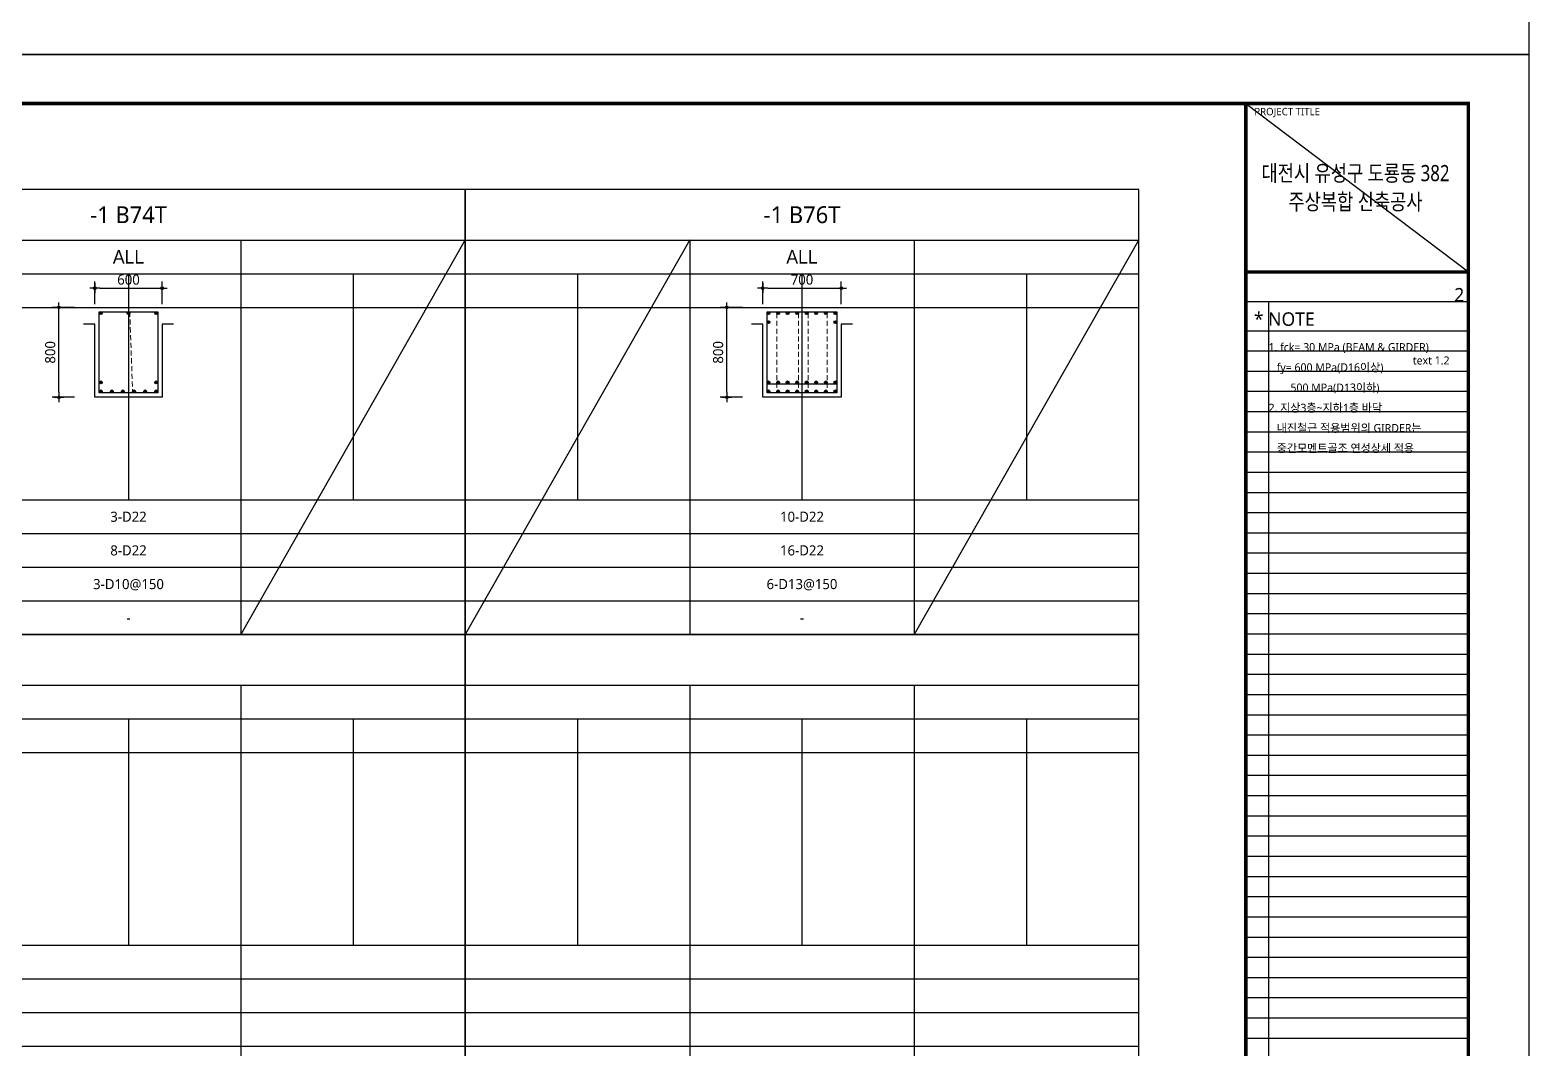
# Model space of a CAD drawing. Header units: millimetres. Extents: x 0 to 252030, y -124740 to 196020.
# Drawn here: x 62275 to 75630, y 98073 to 107140 of the extents above; entities that cross this region are included whole.
import ezdxf
from ezdxf.enums import TextEntityAlignment as Align

# ---------------------------------------------------------------- set-up
doc = ezdxf.new("R2010")
doc.units = ezdxf.units.MM
doc.header["$LTSCALE"] = 30
doc.linetypes.add('HID', pattern=[2.3, 1.5, -0.8])
doc.layers.get('DEFPOINTS').update_dxf_attribs({"color": 142})
for name, color, linetype in [('0-SEC1', 3, 'Continuous'), ('CON', 2, 'Continuous'), ('DIM', 7, 'Continuous'), ('ETC', 7, 'Continuous'), ('S-철근', 3, 'Continuous'), ('SHEET', 7, 'Continuous'), ('TEX', 3, 'Continuous'), ('TXT', 3, 'Continuous'), ('XR-FORM_(도룡동)$0$AA-SHEET', 9, 'Continuous'), ('XR-FORM_(도룡동)$0$Sheet', 7, 'Continuous'), ('XR-FORM_(도룡동)$0$Sheet-text', 3, 'Continuous')]:
    doc.layers.add(name, color=color, linetype=linetype)
doc.layers.add('TieBar', color=7, linetype='HID', lineweight=0)
doc.styles.get("Standard").update_dxf_attribs({"font": 'malgun.ttf'})
doc.styles.add('XR-FORM_(도룡동)$3$맑은고딕', font='malgun.ttf')
doc.styles.add('돋움', font='Dotum.ttf')
doc.styles.add('맑은 고딕', font='malgun.ttf')
doc.dimstyles.new('30NDIM', dxfattribs={"dimscale": 50, "dimtxt": 3, "dimasz": 1.5, "dimexe": 2, "dimexo": 6, "dimgap": 1, "dimtad": 1, "dimdec": 0, "dimrnd": 0.25, "dimzin": 0, "dimdsep": 46, "dimtxsty": 'Standard', "dimblk": 'Z_DOT', "dimcen": 5, "dimclrd": 256, "dimclre": 256, "dimclrt": 3, "dimadec": 0, "dimazin": 0, "dimtm": 1e-09, "dimtfac": 1, "dimtdec": 0, "dimtix": 1, "dimtmove": 2, "dimatfit": 1, "dimldrblk": 'Z_DOT', "dimfxl": 1, "dimtolj": 1, "dimtzin": 0, "dimarcsym": 0})

# ---------------------------------------------------------------- blocks, each defined once
blk = doc.blocks.new('XR-FORM_(도룡동)$0$S')
at = {"layer": 'DEFPOINTS'}
for p, q in [((75750, 52950), (82250, 52950)), ((75640, 52073), (82226, 52073)), ((76315, 52073), (76315, 20700)), ((82250, 51196), (75640, 51196)), ((82250, 50596), (75640, 50596)), ((82250, 49996), (75640, 49996)), ((82250, 49396), (75640, 49396)), ((82250, 48796), (75640, 48796)), ((82250, 48196), (75640, 48196)), ((82250, 47596), (75640, 47596)), ((82250, 46996), (75640, 46996)), ((82250, 46396), (75640, 46396)), ((82250, 45796), (75640, 45796)), ((82250, 45196), (75640, 45196)), ((82250, 44596), (75640, 44596)), ((82250, 43996), (75640, 43996)), ((82250, 43396), (75640, 43396)), ((82250, 42796), (75640, 42796)), ((82250, 42196), (75640, 42196)), ((82250, 41596), (75640, 41596)), ((82250, 40996), (75640, 40996)), ((82250, 40396), (75640, 40396)), ((82250, 39796), (75640, 39796)), ((82250, 39196), (75640, 39196)), ((82250, 38596), (75640, 38596)), ((82250, 37996), (75640, 37996)), ((82250, 37396), (75640, 37396)), ((82250, 36796), (75640, 36796)), ((82250, 36196), (75640, 36196)), ((82250, 35596), (75640, 35596)), ((82250, 34996), (75640, 34996)), ((82250, 34396), (75640, 34396)), ((82250, 33796), (75640, 33796)), ((82250, 33196), (75640, 33196)), ((82250, 32596), (75640, 32596)), ((82250, 31996), (75640, 31996)), ((82250, 31396), (75640, 31396)), ((82250, 30796), (75640, 30796)), ((82250, 30196), (75640, 30196))]:
    blk.add_line(p, q, dxfattribs=at)
at = {"layer": 'XR-FORM_(도룡동)$0$AA-SHEET', "const_width": 99.9}
blk.add_lwpolyline([(75750, 52950), (82250, 52950)], dxfattribs=at)
at = {"layer": 'XR-FORM_(도룡동)$0$Sheet', "const_width": 100}
blk.add_lwpolyline([(1850, 57950), (82250, 57950), (82250, 1200), (1850, 1200)], close=True, dxfattribs=at)
for points in [[(75640, 57950), (75640, 1200)], [(75640, 52950), (82250, 52950)]]:
    blk.add_lwpolyline(points, dxfattribs=at)
at = {"layer": 'DEFPOINTS', "style": 'XR-FORM_(도룡동)$3$맑은고딕'}
blk.add_text('2', height=400, dxfattribs=at).set_placement((82126, 52273), align=Align.MIDDLE_RIGHT)
blk.add_text('text 1.2', height=240, dxfattribs=at).set_placement((80599, 50202))
at = {"layer": 'XR-FORM_(도룡동)$0$Sheet', "style": 'XR-FORM_(도룡동)$3$맑은고딕'}
blk.add_text('PROJECT TITLE', height=220, dxfattribs=at).set_placement((75890, 57600))
at = {"layer": 'XR-FORM_(도룡동)$0$Sheet-text', "style": 'XR-FORM_(도룡동)$3$맑은고딕'}
blk.add_text('* NOTE', height=400, dxfattribs=at).set_placement((75881, 51550), align=Align.MIDDLE_LEFT)
blk = doc.blocks.new('XR-FORM_(도룡동)', base_point=(101.33, -56114.51))
at = {"layer": 'DEFPOINTS'}
blk.add_line((377.95, 289.75), (411, 264.75), dxfattribs=at)
blk.add_lwpolyline([(0, 0), (420, 0), (420, 297), (0, 297)], close=True, dxfattribs=at)
at = {"xscale": 0.005, "yscale": 0.005, "zscale": 0.005}
blk.add_blockref('XR-FORM_(도룡동)$0$S', (-0.25, 0), dxfattribs=at)
at = {"layer": 'XR-FORM_(도룡동)$0$Sheet-text', "style": 'XR-FORM_(도룡동)$3$맑은고딕', "width": 0.8}
for s, p in [('대전시 유성구 도룡동 382', (394.23, 279.42)), ('주상복합 신축공사', (394.23, 275.17))]:
    blk.add_text(s, height=2.4, dxfattribs=at).set_placement(p, align=Align.MIDDLE_CENTER)
blk = doc.blocks.new('NOTE-보일람표')
at = {"layer": 'TEX', "style": '맑은 고딕'}
for s, p in [('1. fck= 30 MPa (BEAM & GIRDER)', (0, -144)), ('   fy= 600 MPa(D16이상) ', (0, -324)), ('        500 MPa(D13이하)', (0, -504)), ('2. 지상3층~지하1층 바닥', (0, -684)), ('   내진철근 적용범위의 GIRDER는', (0, -864)), ('   중간모멘트골조 연성상세 적용', (0, -1044))]:
    blk.add_text(s, height=72, dxfattribs=at).set_placement(p, align=Align.MIDDLE_LEFT)
blk = doc.blocks.new('4등분')
at = {"layer": 'DEFPOINTS'}
for p, q in [((1000, 3214), (1000, 1200)), ((3000, 3214), (3000, 1200)), ((5000, 3214), (5000, 1200)), ((0, 2914), (6000, 2914))]:
    blk.add_line(p, q, dxfattribs=at)
at = {"layer": 'SHEET'}
blk.add_line((0, 3514), (6000, 3514), dxfattribs=at)
at = {"layer": 'SHEET', "color": 6}
for p, q in [((2000, 3514), (2000, 0)), ((4000, 3514), (4000, 0)), ((0, 3214), (6000, 3214)), ((0, 1200), (6000, 1200)), ((0, 900), (6000, 900)), ((0, 600), (6000, 600)), ((0, 300), (6000, 300))]:
    blk.add_line(p, q, dxfattribs=at)
at = {"layer": 'SHEET'}
blk.add_lwpolyline([(6000, 3964), (0, 3964), (0, 0), (6000, 0)], close=True, dxfattribs=at)
blk = doc.blocks.new('Z_DOT')
at = {"layer": 'DIM', "color": 0}
for p, q in [((-1, 0), (1, 0)), ((0, -1), (0, 1))]:
    blk.add_line(p, q, dxfattribs=at)
for radius in [0.25, 0.125]:
    blk.add_circle((0, 0), radius, dxfattribs=at)
blk = doc.blocks.new('*D1163')
at = {"layer": 'DEFPOINTS', "color": 0, "transparency": 16777216}
for p in [(63453, 104840), (62853, 104519), (63453, 104519)]:
    blk.add_point(p, dxfattribs=at)
at = {"layer": 'DIM', "lineweight": -2, "transparency": 16777216}
for p, q in [((62853, 104699), (62853, 104900)), ((62898, 104840), (63408, 104840)), ((63453, 104699), (63453, 104900))]:
    blk.add_line(p, q, dxfattribs=at)
at = {"layer": 'DIM', "lineweight": -2, "transparency": 16777216, "xscale": 45, "yscale": 45, "zscale": 45, "rotation": 180}
blk.add_blockref('Z_DOT', (62853, 104840), dxfattribs=at)
at = {"layer": 'DIM', "lineweight": -2, "transparency": 16777216, "xscale": 45, "yscale": 45, "zscale": 45}
blk.add_blockref('Z_DOT', (63453, 104840), dxfattribs=at)
at = {"layer": 'DIM', "color": 3, "transparency": 16777216, "insert": (63153, 104916), "char_height": 90, "attachment_point": 5}
blk.add_mtext('\\A1;600', dxfattribs=at)
blk = doc.blocks.new('*D1164')
at = {"layer": 'DEFPOINTS', "color": 0, "transparency": 16777216}
for p in [(62533, 104669), (62853, 104669), (62853, 103869)]:
    blk.add_point(p, dxfattribs=at)
at = {"layer": 'DIM', "lineweight": -2, "transparency": 16777216}
for p, q in [((62673, 104669), (62473, 104669)), ((62533, 103914), (62533, 104624)), ((62673, 103869), (62473, 103869))]:
    blk.add_line(p, q, dxfattribs=at)
at = {"layer": 'DIM', "lineweight": -2, "transparency": 16777216, "xscale": 45, "yscale": 45, "zscale": 45}
for p, rotation in [((62533, 104669), 90), ((62533, 103869), 270)]:
    blk.add_blockref('Z_DOT', p, dxfattribs=dict(at, rotation=rotation))
at = {"layer": 'DIM', "color": 3, "transparency": 16777216, "insert": (62456, 104269), "char_height": 90, "attachment_point": 5, "rotation": 90}
blk.add_mtext('\\A1;800', dxfattribs=at)
blk = doc.blocks.new('*D1516')
at = {"layer": 'DEFPOINTS', "color": 0, "transparency": 16777216}
for p in [(69503, 104840), (68803, 104519), (69503, 104519)]:
    blk.add_point(p, dxfattribs=at)
at = {"layer": 'DIM', "lineweight": -2, "transparency": 16777216}
for p, q in [((68803, 104699), (68803, 104900)), ((68848, 104840), (69458, 104840)), ((69503, 104699), (69503, 104900))]:
    blk.add_line(p, q, dxfattribs=at)
at = {"layer": 'DIM', "lineweight": -2, "transparency": 16777216, "xscale": 45, "yscale": 45, "zscale": 45, "rotation": 180}
blk.add_blockref('Z_DOT', (68803, 104840), dxfattribs=at)
at = {"layer": 'DIM', "lineweight": -2, "transparency": 16777216, "xscale": 45, "yscale": 45, "zscale": 45}
blk.add_blockref('Z_DOT', (69503, 104840), dxfattribs=at)
at = {"layer": 'DIM', "color": 3, "transparency": 16777216, "insert": (69153, 104916), "char_height": 90, "attachment_point": 5}
blk.add_mtext('\\A1;700', dxfattribs=at)
blk = doc.blocks.new('*D1517')
at = {"layer": 'DEFPOINTS', "color": 0, "transparency": 16777216}
for p in [(68483, 104669), (68803, 104669), (68803, 103869)]:
    blk.add_point(p, dxfattribs=at)
at = {"layer": 'DIM', "lineweight": -2, "transparency": 16777216}
for p, q in [((68623, 104669), (68423, 104669)), ((68483, 103914), (68483, 104624)), ((68623, 103869), (68423, 103869))]:
    blk.add_line(p, q, dxfattribs=at)
at = {"layer": 'DIM', "lineweight": -2, "transparency": 16777216, "xscale": 45, "yscale": 45, "zscale": 45}
for p, rotation in [((68483, 104669), 90), ((68483, 103869), 270)]:
    blk.add_blockref('Z_DOT', p, dxfattribs=dict(at, rotation=rotation))
at = {"layer": 'DIM', "color": 3, "transparency": 16777216, "insert": (68406, 104269), "char_height": 90, "attachment_point": 5, "rotation": 90}
blk.add_mtext('\\A1;800', dxfattribs=at)

msp = doc.modelspace()

# ---------------------------------------------------------------- linework, layer by layer
at = {"layer": 'CON', "color": 8}
for p, q in [((62753.00013, 104669.49992), (63553.00013, 104669.49992)), ((68703.00013, 104669.49992), (69603.00013, 104669.49992))]:
    msp.add_line(p, q, dxfattribs=at)
for points in [[(63553.00013, 104519.49992), (63453.00013, 104519.49992), (63453.00013, 103869.49992), (62853.00013, 103869.49992), (62853.00013, 104519.49992), (62753.00013, 104519.49992)], [(69603.00013, 104519.49992), (69503.00013, 104519.49992), (69503.00013, 103869.49992), (68803.00013, 103869.49992), (68803.00013, 104519.49992), (68703.00013, 104519.49992)]]:
    msp.add_lwpolyline(points, dxfattribs=at)
at = {"layer": 'ETC', "color": 8}
msp.add_line((68843.00013, 103988.99992), (69463.00013, 103988.99992), dxfattribs=at)
at = {"layer": 'S-철근', "const_width": 12.5}
for points in [[(62898.75013, 104617.49992, 1), (62911.25013, 104617.49992, 1)], [(63146.25013, 104617.49992, 1), (63158.75013, 104617.49992, 1)], [(63393.75013, 104617.49992, 1), (63406.25013, 104617.49992, 1)], [(68848.75013, 104617.49992, 1), (68861.25013, 104617.49992, 1)], [(68933.75013, 104617.49992, 1), (68946.25013, 104617.49992, 1)], [(69018.75013, 104617.49992, 1), (69031.25013, 104617.49992, 1)], [(69103.75013, 104617.49992, 1), (69116.25013, 104617.49992, 1)], [(69188.75013, 104617.49992, 1), (69201.25013, 104617.49992, 1)], [(69273.75013, 104617.49992, 1), (69286.25013, 104617.49992, 1)], [(69358.75013, 104617.49992, 1), (69371.25013, 104617.49992, 1)], [(69443.75013, 104617.49992, 1), (69456.25013, 104617.49992, 1)], [(68848.75013, 104537.49992, 1), (68861.25013, 104537.49992, 1)], [(69443.75013, 104537.49992, 1), (69456.25013, 104537.49992, 1)], [(62898.75013, 104001.49992, 1), (62911.25013, 104001.49992, 1)], [(62898.75013, 103921.49992, 1), (62911.25013, 103921.49992, 1)], [(62997.75013, 103921.49992, 1), (63010.25013, 103921.49992, 1)], [(63096.75013, 103921.49992, 1), (63109.25013, 103921.49992, 1)], [(63195.75013, 103921.49992, 1), (63208.25013, 103921.49992, 1)], [(63294.75013, 103921.49992, 1), (63307.25013, 103921.49992, 1)], [(63393.75013, 104001.49992, 1), (63406.25013, 104001.49992, 1)], [(63393.75013, 103921.49992, 1), (63406.25013, 103921.49992, 1)], [(68848.75013, 104001.49992, 1), (68861.25013, 104001.49992, 1)], [(68848.75013, 103921.49992, 1), (68861.25013, 103921.49992, 1)], [(68933.75013, 104001.49992, 1), (68946.25013, 104001.49992, 1)], [(68933.75013, 103921.49992, 1), (68946.25013, 103921.49992, 1)], [(69018.75013, 104001.49992, 1), (69031.25013, 104001.49992, 1)], [(69018.75013, 103921.49992, 1), (69031.25013, 103921.49992, 1)], [(69103.75013, 104001.49992, 1), (69116.25013, 104001.49992, 1)], [(69103.75013, 103921.49992, 1), (69116.25013, 103921.49992, 1)], [(69188.75013, 104001.49992, 1), (69201.25013, 104001.49992, 1)], [(69188.75013, 103921.49992, 1), (69201.25013, 103921.49992, 1)], [(69273.75013, 104001.49992, 1), (69286.25013, 104001.49992, 1)], [(69273.75013, 103921.49992, 1), (69286.25013, 103921.49992, 1)], [(69358.75013, 104001.49992, 1), (69371.25013, 104001.49992, 1)], [(69358.75013, 103921.49992, 1), (69371.25013, 103921.49992, 1)], [(69443.75013, 104001.49992, 1), (69456.25013, 104001.49992, 1)], [(69443.75013, 103921.49992, 1), (69456.25013, 103921.49992, 1)]]:
    msp.add_lwpolyline(points, format="xyb", close=True, dxfattribs=at)
at = {"layer": 'S-철근'}
for points in [[(62893.00013, 103909.49992), (62893.00013, 104629.49992), (63413.00013, 104629.49992), (63413.00013, 103909.49992), (62893.00013, 103909.49992)], [(68843.00013, 103909.49992), (68843.00013, 104629.49992), (69463.00013, 104629.49992), (69463.00013, 103909.49992), (68843.00013, 103909.49992)]]:
    msp.add_lwpolyline(points, dxfattribs=at)
for centre in [(62905.00013, 104617.49992), (63152.50013, 104617.49992), (63400.00013, 104617.49992), (68855.00013, 104617.49992), (68940.00013, 104617.49992), (69025.00013, 104617.49992), (69110.00013, 104617.49992), (69195.00013, 104617.49992), (69280.00013, 104617.49992), (69365.00013, 104617.49992), (69450.00013, 104617.49992), (68855.00013, 104537.49992), (69450.00013, 104537.49992), (62905.00013, 104001.49992), (62905.00013, 103921.49992), (63004.00013, 103921.49992), (63103.00013, 103921.49992), (63202.00013, 103921.49992), (63301.00013, 103921.49992), (63400.00013, 104001.49992), (63400.00013, 103921.49992), (68855.00013, 104001.49992), (68855.00013, 103921.49992), (68940.00013, 104001.49992), (68940.00013, 103921.49992), (69025.00013, 104001.49992), (69025.00013, 103921.49992), (69110.00013, 104001.49992), (69110.00013, 103921.49992), (69195.00013, 104001.49992), (69195.00013, 103921.49992), (69280.00013, 104001.49992), (69280.00013, 103921.49992), (69365.00013, 104001.49992), (69365.00013, 103921.49992), (69450.00013, 104001.49992), (69450.00013, 103921.49992)]:
    msp.add_circle(centre, 12.5, dxfattribs=at)
at = {"layer": 'SHEET'}
for p, q in [((66153.00013, 105269.49992), (64153.00013, 101754.99992)), ((68153.00013, 105269.49992), (66153.00013, 101754.99992)), ((72153.00013, 105269.49992), (70153.00013, 101754.99992))]:
    msp.add_line(p, q, dxfattribs=at)
at = {"layer": 'TieBar'}
for p, q in [((63164.10316, 104629.49992), (63189.50013, 103909.49992)), ((68927.50013, 104617.49992), (68927.50013, 103909.49992)), ((69122.50013, 104617.49992), (69122.50013, 103909.49992)), ((69207.50013, 104617.49992), (69207.50013, 103909.49992)), ((69378.50013, 104617.49992), (69378.50013, 103909.49992))]:
    msp.add_line(p, q, dxfattribs=at)

# ---------------------------------------------------------------- block references
for p in [(60153.00013, 101754.99992), (66153.00013, 101754.99992), (60153.00013, 97790.49992), (66153.00013, 97790.49992)]:
    msp.add_blockref('4등분', p)
at = {"layer": '0-SEC1', "xscale": 60, "yscale": 60, "zscale": 60}
for p in [(56510.02429, -3259950.57868), (56510.02429, -3277770.57868)]:
    msp.add_blockref('XR-FORM_(도룡동)', p, dxfattribs=at)
at = {"layer": 'S-철근'}
msp.add_blockref('NOTE-보일람표', (73309.3931, 104458.91905), dxfattribs=at)

# ---------------------------------------------------------------- texts
at = {"layer": 'TXT', "color": 2, "style": '맑은 고딕'}
for s, p in [('-1 B74T', (63153.00013, 105494.49992)), ('-1 B76T', (69153.00013, 105494.49992))]:
    msp.add_text(s, height=150, dxfattribs=at).set_placement(p, align=Align.MIDDLE_CENTER)
at = {"layer": 'TXT'}
for s, height, style, p in [('ALL', 120, '돋움', (63153.00013, 105119.49992)), ('ALL', 120, '돋움', (69153.00013, 105119.49992)), ('3-D22', 90, '맑은 고딕', (63153.00013, 102804.99992)), ('10-D22', 90, '맑은 고딕', (69153.00013, 102804.99992)), ('8-D22', 90, '맑은 고딕', (63153.00013, 102504.99992)), ('16-D22', 90, '맑은 고딕', (69153.00013, 102504.99992)), ('3-D10@150', 90, '맑은 고딕', (63153.00013, 102204.99992)), ('6-D13@150', 90, '맑은 고딕', (69153.00013, 102204.99992)), ('-', 90, '맑은 고딕', (63153.00013, 101904.99992)), ('-', 90, '맑은 고딕', (69153.00013, 101904.99992))]:
    msp.add_text(s, height=height, dxfattribs=dict(at, style=style)).set_placement(p, align=Align.MIDDLE_CENTER)

# ---------------------------------------------------------------- dimensions: what is measured, and where the dimension line sits
at = {"layer": 'DIM'}
for base, p1, p2, picture, middle in [((63453.00013, 104839.65148), (62853.00013, 104519.49992), (63453.00013, 104519.49992), '*D1163', (63153.00013, 104916.14945)), ((69503.00013, 104839.65148), (68803.00013, 104519.49992), (69503.00013, 104519.49992), '*D1516', (69153.00013, 104916.14945))]:
    dim = msp.add_linear_dim(base=base, p1=p1, p2=p2, dimstyle='30NDIM', override={"dimscale": 30, "dimtxsty": 'Standard'}, dxfattribs=at)
    dim.commit()
    dim.dimension.update_dxf_attribs({"geometry": picture, "text_midpoint": middle})
for base, p1, p2, picture, middle in [((62532.84857, 104669.49992), (62853.00013, 103869.49992), (62853.00013, 104669.49992), '*D1164', (62456.3506, 104269.49992)), ((68482.84857, 104669.49992), (68803.00013, 103869.49992), (68803.00013, 104669.49992), '*D1517', (68406.3506, 104269.49992))]:
    dim = msp.add_linear_dim(base=base, p1=p1, p2=p2, angle=90, dimstyle='30NDIM', override={"dimscale": 30, "dimtxsty": 'Standard'}, dxfattribs=at)
    dim.commit()
    dim.dimension.update_dxf_attribs({"geometry": picture, "text_midpoint": middle})

doc.saveas('drawing.dxf')
